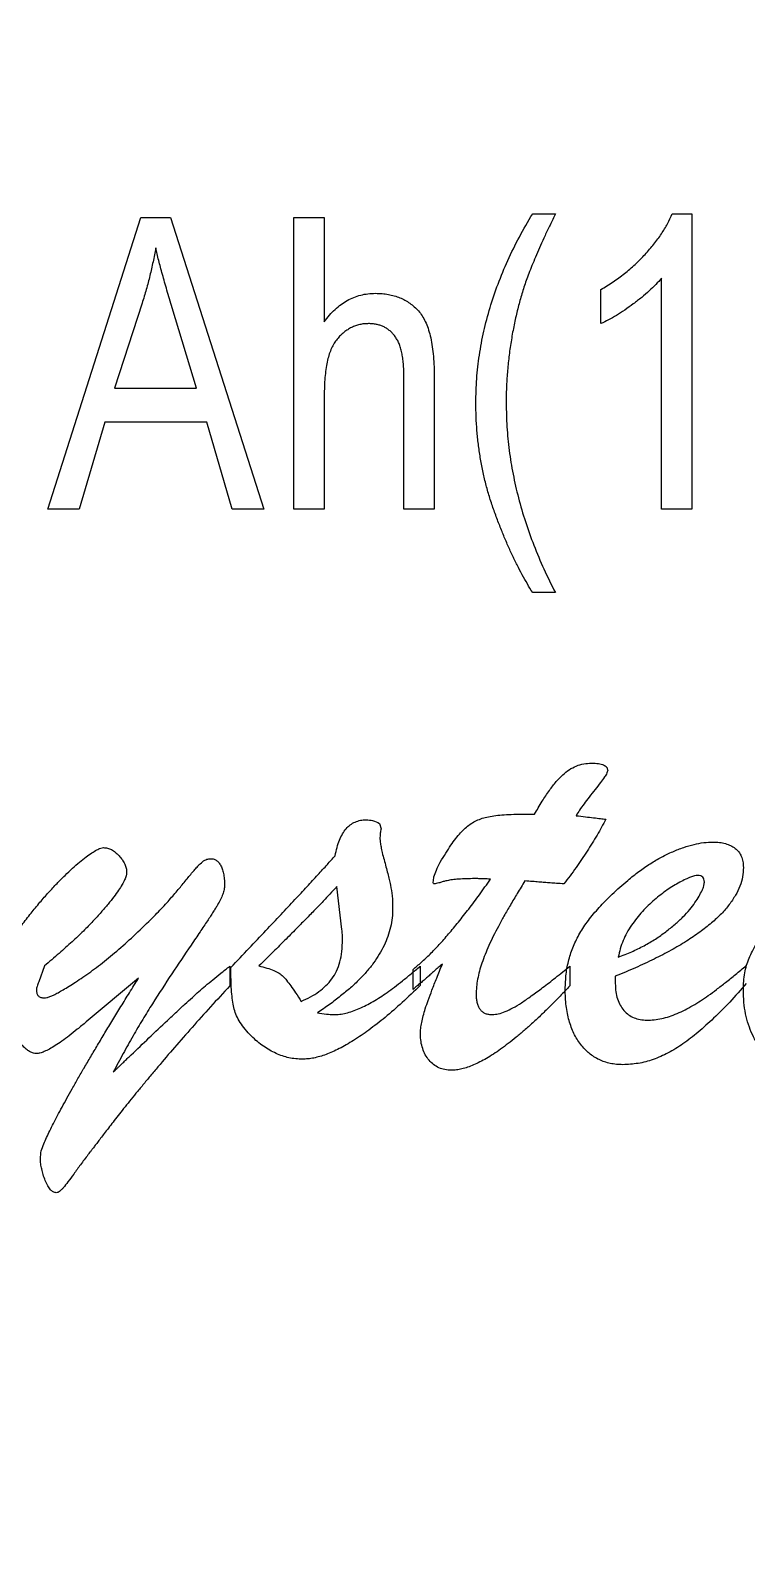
# Model space of a CAD drawing. Header units: millimetres. Extents: x -34 to 34, y -34 to 34.
# Drawn here: x 10.31 to 14.09, y -25.69 to -17.59 of the extents above; entities that cross this region are included whole.
import ezdxf

# ---------------------------------------------------------------- set-up
doc = ezdxf.new("R2010")
doc.units = ezdxf.units.MM

msp = doc.modelspace()

# ---------------------------------------------------------------- linework, layer by layer
at = {"color": 7, "linetype": 'Continuous', "lineweight": 25}
for p, q in [((12.9639, -18.5533), (13.084, -18.5533)), ((13.7006, -18.5533), (13.8044, -18.5533)), ((13.8044, -18.5533), (13.8044, -20.1143)), ((10.4023, -20.1143), (10.8945, -18.5733)), ((10.8945, -18.5733), (11.0505, -18.5733)), ((11.0505, -18.5733), (11.543, -20.1143)), ((11.7031, -20.1143), (11.7031, -18.5733)), ((11.7031, -18.5733), (11.8632, -18.5733)), ((11.8632, -18.5733), (11.8632, -19.1243)), ((13.3241, -19.1337), (13.3241, -18.9536)), ((13.6443, -20.1143), (13.6443, -18.8936)), ((10.901, -19.0255), (10.7559, -19.4739)), ((11.189, -19.4739), (11.0602, -19.0505)), ((12.2835, -20.1143), (12.2835, -19.4054)), ((12.4436, -19.4073), (12.4436, -20.1143)), ((10.7559, -19.4739), (11.189, -19.4739)), ((11.8632, -19.5024), (11.8632, -20.1143)), ((10.7034, -19.654), (10.5689, -20.1143)), ((11.2419, -19.654), (10.7034, -19.654)), ((11.3766, -20.1143), (11.2419, -19.654)), ((10.5689, -20.1143), (10.4023, -20.1143)), ((11.543, -20.1143), (11.3766, -20.1143)), ((11.8632, -20.1143), (11.7031, -20.1143)), ((12.4436, -20.1143), (12.2835, -20.1143)), ((13.8044, -20.1143), (13.6443, -20.1143)), ((13.084, -20.5546), (12.9639, -20.5546)), ((12.1545, -21.7732), (12.1632, -21.8026)), ((12.9075, -21.7249), (12.9741, -21.7249)), ((11.9565, -22.3346), (11.9289, -22.1072)), ((10.3848, -22.5266), (10.3549, -22.6111)), ((11.3643, -22.5275), (11.3643, -22.6318)), ((11.3703, -22.5712), (11.3703, -22.5344)), ((12.3699, -22.5275), (12.3699, -22.63)), ((13.1602, -22.5275), (13.1602, -22.6323)), ((10.8819, -22.5914), (10.6058, -22.822)), ((12.3327, -22.6502), (12.3327, -22.5445)), ((13.4004, -22.5808), (13.4004, -22.6194))]:
    msp.add_line(p, q, dxfattribs=at)
at = {"color": 7, "linetype": 'Continuous'}
msp.add_circle((0, 0), 34, dxfattribs=at)
at = {"color": 7, "linetype": 'Continuous', "lineweight": 25}
for points, knots in [([(12.6637, -19.5518), (12.6646, -19.5096), (12.6664, -19.4253), (12.6811, -19.2992), (12.7045, -19.1734), (12.7376, -19.0481), (12.7799, -18.9231), (12.8318, -18.7987), (12.8926, -18.6745), (12.9399, -18.5941), (12.9639, -18.5533)], [0, 0, 0, 0, 0.119731, 0.23953, 0.360349, 0.482826, 0.607574, 0.7349, 0.865627, 1, 1, 1, 1]), ([(13.084, -18.5533), (13.0745, -18.5731), (13.056, -18.6115), (13.0296, -18.6675), (13.006, -18.7202), (12.9844, -18.7694), (12.9649, -18.815), (12.9479, -18.8573), (12.9333, -18.8962), (12.9163, -18.9438), (12.8985, -19.0027), (12.8797, -19.0751), (12.8631, -19.1508), (12.8492, -19.2294), (12.8379, -19.3098), (12.8299, -19.3909), (12.8246, -19.4724), (12.8241, -19.5268), (12.8238, -19.554)], [0, 0, 0, 0, 0.063064, 0.122254, 0.177725, 0.229061, 0.276544, 0.32007, 0.360046, 0.39593, 0.465147, 0.536592, 0.610752, 0.687676, 0.765657, 0.843877, 0.921855, 1, 1, 1, 1]), ([(13.3241, -18.9536), (13.3457, -18.9406), (13.3887, -18.9147), (13.449, -18.8699), (13.5059, -18.8215), (13.5578, -18.769), (13.6043, -18.7149), (13.6441, -18.661), (13.6768, -18.6077), (13.6929, -18.571), (13.7006, -18.5533)], [0, 0, 0, 0, 0.135284, 0.26941, 0.402801, 0.536191, 0.665211, 0.785343, 0.896318, 1, 1, 1, 1]), ([(10.9726, -18.7338), (10.9681, -18.7583), (10.9591, -18.8073), (10.9422, -18.8804), (10.9235, -18.9533), (10.9085, -19.0014), (10.901, -19.0255)], [0, 0, 0, 0, 0.248875, 0.49742, 0.747941, 1, 1, 1, 1]), ([(11.0602, -19.0505), (11.0554, -19.0347), (11.046, -19.0038), (11.0326, -18.9585), (11.0198, -18.9156), (11.0089, -18.8747), (10.9981, -18.8363), (10.9887, -18.8001), (10.9803, -18.7662), (10.9751, -18.7443), (10.9726, -18.7338)], [0, 0, 0, 0, 0.151074, 0.29495, 0.430719, 0.55996, 0.681357, 0.794418, 0.901243, 1, 1, 1, 1]), ([(13.6443, -18.8936), (13.6345, -18.9049), (13.6141, -18.9283), (13.5788, -18.9617), (13.5393, -18.9961), (13.4957, -19.0295), (13.4512, -19.0614), (13.4073, -19.0896), (13.3656, -19.114), (13.3376, -19.1273), (13.3241, -19.1337)], [0, 0, 0, 0, 0.111569, 0.231228, 0.361627, 0.501035, 0.640157, 0.769329, 0.889276, 1, 1, 1, 1]), ([(11.8632, -19.1243), (11.8722, -19.1124), (11.8898, -19.0891), (11.9193, -19.0582), (11.9509, -19.0324), (11.9839, -19.0108), (12.0189, -18.9942), (12.0555, -18.9821), (12.094, -18.9752), (12.1203, -18.9741), (12.1337, -18.9736)], [0, 0, 0, 0, 0.139469, 0.271137, 0.396529, 0.517824, 0.63709, 0.755446, 0.875647, 1, 1, 1, 1]), ([(12.1337, -18.9736), (12.1454, -18.9739), (12.1681, -18.9745), (12.2013, -18.979), (12.2326, -18.9861), (12.2622, -18.996), (12.2897, -19.0094), (12.3153, -19.0256), (12.3391, -19.0447), (12.3612, -19.0666), (12.3809, -19.0927), (12.3978, -19.1235), (12.4121, -19.1591), (12.4239, -19.1995), (12.4328, -19.2447), (12.4388, -19.2947), (12.443, -19.3494), (12.4434, -19.3875), (12.4436, -19.4073)], [0, 0, 0, 0, 0.057444, 0.1117202, 0.1642962, 0.2151745, 0.2646744, 0.3144257, 0.3636384, 0.4143616, 0.4670349, 0.5239186, 0.5864313, 0.6553367, 0.7306011, 0.8127119, 0.9026258, 1, 1, 1, 1]), ([(12.0971, -19.1337), (12.0892, -19.134), (12.0734, -19.1345), (12.0502, -19.1381), (12.0282, -19.145), (12.0067, -19.1536), (11.9864, -19.1654), (11.9667, -19.1792), (11.9484, -19.196), (11.9307, -19.215), (11.9144, -19.2375), (11.9009, -19.2641), (11.8888, -19.2942), (11.8798, -19.3283), (11.8722, -19.3662), (11.8672, -19.4082), (11.8635, -19.454), (11.8633, -19.4858), (11.8632, -19.5024)], [0, 0, 0, 0, 0.04841, 0.096097, 0.142584, 0.189362, 0.236938, 0.285298, 0.335747, 0.38842, 0.444027, 0.504346, 0.570021, 0.641321, 0.719788, 0.805709, 0.898842, 1, 1, 1, 1]), ([(12.2835, -19.4054), (12.2834, -19.3938), (12.2833, -19.3712), (12.2806, -19.3387), (12.2772, -19.3086), (12.2713, -19.2812), (12.2647, -19.2563), (12.2564, -19.2338), (12.2458, -19.2143), (12.2344, -19.1969), (12.2213, -19.1819), (12.2069, -19.1692), (12.1915, -19.1582), (12.175, -19.1488), (12.1572, -19.142), (12.1381, -19.1375), (12.1181, -19.1341), (12.1042, -19.1338), (12.0971, -19.1337)], [0, 0, 0, 0, 0.0935899, 0.1807377, 0.261569, 0.3357961, 0.4051167, 0.468581, 0.527262, 0.5826444, 0.6347538, 0.6862366, 0.7365468, 0.7862918, 0.8373389, 0.8890111, 0.9431314, 1, 1, 1, 1]), ([(12.9639, -20.5546), (12.9544, -20.5394), (12.935, -20.5084), (12.9081, -20.4593), (12.881, -20.4081), (12.855, -20.3541), (12.8291, -20.2977), (12.8047, -20.2385), (12.7801, -20.1769), (12.7564, -20.1129), (12.7344, -20.047), (12.7159, -19.9795), (12.6993, -19.9112), (12.6868, -19.8414), (12.6762, -19.7708), (12.6692, -19.6988), (12.6647, -19.6256), (12.664, -19.5765), (12.6637, -19.5518)], [0, 0, 0, 0, 0.050831, 0.103507, 0.158118, 0.214833, 0.273165, 0.333575, 0.39606, 0.460813, 0.526654, 0.592481, 0.658861, 0.725438, 0.792793, 0.86096, 0.930092, 1, 1, 1, 1]), ([(12.8238, -19.554), (12.8246, -19.5957), (12.8262, -19.6792), (12.8389, -19.8044), (12.8592, -19.9297), (12.8878, -20.055), (12.9244, -20.1803), (12.9695, -20.3056), (13.022, -20.4311), (13.0632, -20.5132), (13.084, -20.5546)], [0, 0, 0, 0, 0.119885, 0.239977, 0.36137, 0.484254, 0.609096, 0.736345, 0.866698, 1, 1, 1, 1]), ([(12.9741, -21.7249), (12.9871, -21.7021), (13.0115, -21.6591), (13.0503, -21.602), (13.0856, -21.5543), (13.1208, -21.5174), (13.156, -21.489), (13.1935, -21.4692), (13.2335, -21.4572), (13.2611, -21.4559), (13.275, -21.4552)], [0, 0, 0, 0, 0.1856795, 0.3485651, 0.4874439, 0.6044778, 0.7076863, 0.8054107, 0.9022755, 1, 1, 1, 1]), ([(13.275, -21.4552), (13.2875, -21.4555), (13.3092, -21.456), (13.3366, -21.4624), (13.3564, -21.475), (13.3588, -21.4877), (13.36, -21.4938)], [0, 0, 0, 0, 0.3638878, 0.6336685, 0.8255881, 1, 1, 1, 1]), ([(13.36, -21.4938), (13.3588, -21.4983), (13.3555, -21.5108), (13.3413, -21.5316), (13.3204, -21.5608), (13.2927, -21.5958), (13.2631, -21.6328), (13.2358, -21.669), (13.2123, -21.7015), (13.199, -21.7229), (13.1928, -21.7327)], [0, 0, 0, 0, 0.047682, 0.131441, 0.255208, 0.416348, 0.588512, 0.742091, 0.880645, 1, 1, 1, 1]), ([(11.9206, -21.9445), (11.9237, -21.9296), (11.9295, -21.9014), (11.9422, -21.8623), (11.9585, -21.8293), (11.977, -21.8016), (11.9996, -21.7802), (12.0255, -21.7654), (12.0541, -21.7555), (12.0743, -21.7547), (12.0846, -21.7543)], [0, 0, 0, 0, 0.1658, 0.313396, 0.445348, 0.565113, 0.674789, 0.780859, 0.887868, 1, 1, 1, 1]), ([(12.0846, -21.7543), (12.0961, -21.7552), (12.1206, -21.7571), (12.1427, -21.7676), (12.1545, -21.7732)], [0, 0, 0, 0, 0.470802, 1, 1, 1, 1]), ([(12.1632, -21.8026), (12.1614, -21.81), (12.1573, -21.8274), (12.1573, -21.8452), (12.1572, -21.8554)], [0, 0, 0, 0, 0.4308304, 1, 1, 1, 1]), ([(12.5055, -21.9307), (12.5142, -21.9167), (12.5307, -21.8902), (12.5565, -21.854), (12.5816, -21.8237), (12.6064, -21.7984), (12.6324, -21.7781), (12.66, -21.7615), (12.6899, -21.7484), (12.7229, -21.7392), (12.7603, -21.733), (12.8034, -21.7279), (12.8532, -21.7254), (12.8886, -21.7251), (12.9075, -21.7249)], [0, 0, 0, 0, 0.102452, 0.193614, 0.275179, 0.34634, 0.412621, 0.479052, 0.545374, 0.614492, 0.690663, 0.780515, 0.883208, 1, 1, 1, 1]), ([(13.3508, -21.7516), (13.3355, -21.7798), (13.3044, -21.8372), (13.2506, -21.9216), (13.1929, -22.0081), (13.1505, -22.0646), (13.1289, -22.0934)], [0, 0, 0, 0, 0.235937, 0.480293, 0.735792, 1, 1, 1, 1]), ([(13.1928, -21.7327), (13.2093, -21.7347), (13.2404, -21.7385), (13.2837, -21.7436), (13.3199, -21.7474), (13.3415, -21.7503), (13.3508, -21.7516)], [0, 0, 0, 0, 0.3139914, 0.5900402, 0.8224162, 1, 1, 1, 1]), ([(12.1572, -21.8554), (12.1576, -21.8614), (12.1584, -21.8754), (12.1633, -21.8996), (12.1692, -21.9302), (12.1791, -21.9652), (12.1887, -22.0019), (12.1979, -22.037), (12.2058, -22.0689), (12.2146, -22.1083), (12.2234, -22.1587), (12.224, -22.1999), (12.2243, -22.2215)], [0, 0, 0, 0, 0.048126, 0.113055, 0.19727, 0.299033, 0.404679, 0.50256, 0.589993, 0.669397, 0.826363, 1, 1, 1, 1]), ([(13.4657, -22.0745), (13.4853, -22.0585), (13.5237, -22.0271), (13.5838, -21.9863), (13.6434, -21.9511), (13.7027, -21.9227), (13.7599, -21.9001), (13.8147, -21.8844), (13.8662, -21.874), (13.8998, -21.8726), (13.9159, -21.8719)], [0, 0, 0, 0, 0.151566, 0.295538, 0.433147, 0.56394, 0.687483, 0.799702, 0.903835, 1, 1, 1, 1]), ([(13.9159, -21.8719), (13.9276, -21.8724), (13.9498, -21.8733), (13.9816, -21.8791), (14.0095, -21.8896), (14.0334, -21.9046), (14.0534, -21.9233), (14.0669, -21.9476), (14.0753, -21.9755), (14.0762, -21.9956), (14.0767, -22.0061)], [0, 0, 0, 0, 0.147245, 0.281087, 0.405313, 0.52171, 0.635181, 0.746925, 0.868028, 1, 1, 1, 1]), ([(10.2653, -22.3102), (10.2815, -22.2893), (10.3127, -22.2487), (10.3601, -22.1913), (10.4059, -22.1389), (10.4501, -22.0915), (10.492, -22.049), (10.5318, -22.0116), (10.5687, -21.9789), (10.603, -21.9519), (10.6334, -21.9304), (10.6589, -21.9146), (10.6796, -21.9043), (10.6924, -21.9022), (10.6977, -21.9013)], [0, 0, 0, 0, 0.131601, 0.255217, 0.370954, 0.478416, 0.578257, 0.668422, 0.75063, 0.82346, 0.885922, 0.935923, 0.973507, 1, 1, 1, 1]), ([(10.6977, -21.9013), (10.7046, -21.9019), (10.7189, -21.9032), (10.7402, -21.9114), (10.7604, -21.9258), (10.7794, -21.9443), (10.7967, -21.965), (10.809, -21.9873), (10.8179, -22.0099), (10.8186, -22.0254), (10.8189, -22.0332)], [0, 0, 0, 0, 0.107362, 0.221122, 0.347062, 0.487568, 0.630502, 0.760743, 0.881166, 1, 1, 1, 1]), ([(10.9361, -22.2914), (10.9478, -22.2798), (10.9704, -22.2575), (11.0018, -22.2242), (11.0311, -22.1938), (11.0639, -22.1555), (11.1019, -22.1117), (11.1364, -22.0689), (11.1617, -22.0377), (11.1788, -22.0179), (11.1938, -22.0009), (11.2106, -21.9835), (11.2291, -21.9668), (11.2466, -21.9621), (11.254, -21.9601)], [0, 0, 0, 0, 0.106756, 0.205809, 0.297157, 0.380224, 0.533099, 0.672871, 0.737096, 0.793441, 0.842685, 0.88413, 0.950686, 1, 1, 1, 1]), ([(11.254, -21.9601), (11.2602, -21.9599), (11.2719, -21.9596), (11.2893, -21.9647), (11.3032, -21.9768), (11.3154, -21.9928), (11.3248, -22.0137), (11.3316, -22.0389), (11.3356, -22.0686), (11.336, -22.0898), (11.3363, -22.1012)], [0, 0, 0, 0, 0.099456, 0.190648, 0.286142, 0.392531, 0.515963, 0.655269, 0.815913, 1, 1, 1, 1]), ([(11.3703, -22.5344), (11.4023, -22.5006), (11.4636, -22.4356), (11.552, -22.3423), (11.6326, -22.2568), (11.7051, -22.1789), (11.7704, -22.1095), (11.8272, -22.0473), (11.8768, -21.9934), (11.9069, -21.9599), (11.9206, -21.9445)], [0, 0, 0, 0, 0.173206, 0.332313, 0.477737, 0.610282, 0.727924, 0.832304, 0.923391, 1, 1, 1, 1]), ([(12.4384, -22.0837), (12.4394, -22.0741), (12.4417, -22.052), (12.4562, -22.017), (12.4768, -21.9752), (12.4953, -21.9465), (12.5055, -21.9307)], [0, 0, 0, 0, 0.170559, 0.393615, 0.667553, 1, 1, 1, 1]), ([(10.8189, -22.0332), (10.8182, -22.0387), (10.8166, -22.0518), (10.8078, -22.073), (10.7944, -22.0987), (10.7751, -22.1285), (10.7509, -22.1631), (10.7196, -22.2015), (10.683, -22.2448), (10.6394, -22.2922), (10.5888, -22.3447), (10.5286, -22.4008), (10.4602, -22.4626), (10.4108, -22.5045), (10.3848, -22.5266)], [0, 0, 0, 0, 0.025216, 0.059099, 0.102671, 0.155768, 0.21922, 0.293457, 0.37874, 0.475085, 0.584042, 0.707693, 0.846147, 1, 1, 1, 1]), ([(14.0767, -22.0061), (14.0758, -22.0226), (14.0739, -22.0561), (14.0594, -22.1059), (14.0351, -22.1551), (14.0022, -22.2044), (13.9599, -22.2535), (13.9073, -22.3015), (13.8454, -22.3497), (13.774, -22.3979), (13.6934, -22.4453), (13.6037, -22.4916), (13.5055, -22.5376), (13.4362, -22.5661), (13.4004, -22.5808)], [0, 0, 0, 0, 0.0529866, 0.1077777, 0.165776, 0.2290907, 0.2979718, 0.3740269, 0.4579633, 0.5502711, 0.6510664, 0.7589055, 0.8753705, 1, 1, 1, 1]), ([(11.3363, -22.1012), (11.3357, -22.1086), (11.3347, -22.1244), (11.3271, -22.1492), (11.3148, -22.1761), (11.3015, -22.2005), (11.2885, -22.2225), (11.2758, -22.242), (11.2611, -22.2641), (11.2454, -22.2898), (11.226, -22.317), (11.2063, -22.348), (11.1834, -22.3811), (11.1332, -22.4546), (11.0562, -22.5695), (10.9711, -22.7002), (10.9033, -22.8098), (10.8519, -22.8976), (10.7999, -22.9904), (10.766, -23.0544), (10.7487, -23.0871)], [0, 0, 0, 0, 0.01925, 0.041221, 0.066939, 0.096386, 0.113556, 0.133473, 0.156817, 0.182821, 0.211807, 0.24378, 0.27852, 0.31669, 0.475665, 0.638638, 0.722991, 0.81131, 0.903635, 1, 1, 1, 1]), ([(11.9289, -22.1072), (11.9198, -22.1173), (11.8994, -22.1399), (11.8648, -22.1764), (11.8241, -22.2199), (11.7756, -22.2687), (11.721, -22.3245), (11.6595, -22.3864), (11.5909, -22.4544), (11.5428, -22.5018), (11.5177, -22.5266)], [0, 0, 0, 0, 0.069757, 0.155516, 0.256753, 0.373994, 0.506719, 0.655477, 0.819719, 1, 1, 1, 1]), ([(12.3327, -22.5445), (12.3472, -22.5322), (12.3778, -22.5063), (12.4238, -22.4631), (12.4714, -22.4129), (12.5208, -22.356), (12.5735, -22.2938), (12.6272, -22.2241), (12.6841, -22.1488), (12.7217, -22.0956), (12.7412, -22.0681)], [0, 0, 0, 0, 0.090584, 0.190776, 0.300757, 0.420251, 0.5498, 0.6897, 0.839354, 1, 1, 1, 1]), ([(12.5055, -22.0777), (12.499, -22.0791), (12.4864, -22.0818), (12.4696, -22.0879), (12.4558, -22.0908), (12.4463, -22.094), (12.4389, -22.0908), (12.4386, -22.0863), (12.4384, -22.0837)], [0, 0, 0, 0, 0.264998, 0.515451, 0.711959, 0.836091, 0.904714, 1, 1, 1, 1]), ([(12.6465, -22.0653), (12.6318, -22.0655), (12.6042, -22.0659), (12.5659, -22.0682), (12.5334, -22.0713), (12.5142, -22.0757), (12.5055, -22.0777)], [0, 0, 0, 0, 0.310873, 0.58331, 0.811414, 1, 1, 1, 1]), ([(12.7412, -22.0681), (12.7335, -22.0675), (12.7185, -22.0665), (12.696, -22.0665), (12.6721, -22.065), (12.6556, -22.0652), (12.6465, -22.0653)], [0, 0, 0, 0, 0.2429885, 0.4758892, 0.7137883, 1, 1, 1, 1]), ([(12.9226, -22.0777), (12.9093, -22.0995), (12.8834, -22.1415), (12.8465, -22.2032), (12.813, -22.2613), (12.783, -22.3162), (12.756, -22.3679), (12.7325, -22.4174), (12.7129, -22.4649), (12.6956, -22.5099), (12.6818, -22.5534), (12.673, -22.5957), (12.6663, -22.6368), (12.6657, -22.6639), (12.6654, -22.6773)], [0, 0, 0, 0, 0.1159563, 0.2246236, 0.3266213, 0.421036, 0.508858, 0.5920213, 0.6697391, 0.7426779, 0.811174, 0.8767298, 0.939358, 1, 1, 1, 1]), ([(13.1289, -22.0934), (13.1157, -22.0922), (13.0916, -22.0902), (13.0575, -22.0881), (13.0266, -22.0855), (12.9955, -22.0833), (12.9608, -22.0802), (12.9361, -22.0786), (12.9226, -22.0777)], [0, 0, 0, 0, 0.191619, 0.3519, 0.494463, 0.641454, 0.804118, 1, 1, 1, 1]), ([(13.1358, -22.6488), (13.1368, -22.6223), (13.1389, -22.57), (13.1532, -22.4935), (13.178, -22.4212), (13.2122, -22.3515), (13.2587, -22.2837), (13.3162, -22.2146), (13.3859, -22.1439), (13.4382, -22.0984), (13.4657, -22.0745)], [0, 0, 0, 0, 0.115998, 0.228341, 0.33859, 0.449017, 0.566682, 0.696912, 0.841235, 1, 1, 1, 1]), ([(13.8364, -22.0483), (13.8307, -22.0489), (13.8177, -22.0503), (13.7961, -22.0575), (13.7702, -22.0692), (13.7282, -22.0905), (13.672, -22.1251), (13.6055, -22.1769), (13.541, -22.2384), (13.4936, -22.2982), (13.4608, -22.3505), (13.4412, -22.392), (13.4255, -22.4352), (13.4192, -22.4651), (13.4161, -22.4802)], [0, 0, 0, 0, 0.027181, 0.062186, 0.107498, 0.162196, 0.286055, 0.420461, 0.562049, 0.708718, 0.782261, 0.854876, 0.926717, 1, 1, 1, 1]), ([(13.4161, -22.4802), (13.4398, -22.4709), (13.486, -22.4527), (13.5517, -22.4208), (13.612, -22.3856), (13.6664, -22.3469), (13.7148, -22.3075), (13.7572, -22.2686), (13.7928, -22.2309), (13.8207, -22.1937), (13.8419, -22.1595), (13.8579, -22.1303), (13.8682, -22.1057), (13.8701, -22.0904), (13.8709, -22.0837)], [0, 0, 0, 0, 0.122395, 0.238528, 0.350305, 0.457453, 0.558896, 0.649994, 0.733276, 0.807866, 0.872974, 0.926283, 0.967953, 1, 1, 1, 1]), ([(13.8709, -22.0837), (13.8705, -22.0784), (13.8699, -22.0689), (13.8631, -22.0563), (13.8509, -22.0493), (13.8416, -22.0487), (13.8364, -22.0483)], [0, 0, 0, 0, 0.280644, 0.507546, 0.727433, 1, 1, 1, 1]), ([(12.2243, -22.2215), (12.2238, -22.2384), (12.2229, -22.2721), (12.2136, -22.322), (12.1994, -22.371), (12.1796, -22.419), (12.1538, -22.4654), (12.124, -22.5113), (12.0883, -22.5557), (12.0476, -22.5996), (12.0011, -22.6431), (11.9484, -22.6865), (11.8903, -22.7314), (11.8482, -22.7596), (11.8265, -22.7742)], [0, 0, 0, 0, 0.071249, 0.142172, 0.213601, 0.286386, 0.360767, 0.437363, 0.517462, 0.601215, 0.689979, 0.785955, 0.889311, 1, 1, 1, 1]), ([(10.3843, -22.6952), (10.3885, -22.6947), (10.3984, -22.6935), (10.4147, -22.688), (10.4349, -22.6796), (10.4581, -22.667), (10.4856, -22.6519), (10.5163, -22.6327), (10.5512, -22.611), (10.6032, -22.5755), (10.673, -22.5258), (10.7583, -22.4564), (10.8469, -22.3779), (10.9057, -22.3209), (10.9361, -22.2914)], [0, 0, 0, 0, 0.018193, 0.043283, 0.074354, 0.113407, 0.158466, 0.210821, 0.270735, 0.337471, 0.484534, 0.6438, 0.81567, 1, 1, 1, 1]), ([(11.9597, -22.3879), (11.9598, -22.383), (11.96, -22.3736), (11.9587, -22.3601), (11.958, -22.3473), (11.957, -22.3388), (11.9565, -22.3346)], [0, 0, 0, 0, 0.275143, 0.525084, 0.757872, 1, 1, 1, 1]), ([(14.0767, -22.6539), (14.077, -22.6382), (14.0775, -22.6077), (14.0838, -22.564), (14.0927, -22.5232), (14.1067, -22.4848), (14.1252, -22.4464), (14.1462, -22.4042), (14.172, -22.3581), (14.1912, -22.3261), (14.2012, -22.3093)], [0, 0, 0, 0, 0.126045, 0.245666, 0.355895, 0.46213, 0.573726, 0.699632, 0.842232, 1, 1, 1, 1]), ([(11.741, -22.7136), (11.7577, -22.706), (11.7902, -22.6913), (11.8343, -22.6635), (11.8724, -22.6317), (11.9044, -22.5953), (11.93, -22.5531), (11.9471, -22.5038), (11.9578, -22.448), (11.959, -22.4086), (11.9597, -22.3879)], [0, 0, 0, 0, 0.130728, 0.25327, 0.370148, 0.483004, 0.597471, 0.719254, 0.852509, 1, 1, 1, 1]), ([(10.7487, -23.0871), (10.7494, -23.0863), (10.7519, -23.0838), (10.7574, -23.0791), (10.765, -23.071), (10.7757, -23.061), (10.7893, -23.0487), (10.8045, -23.0327), (10.8235, -23.0152), (10.8677, -22.9726), (10.9385, -22.9051), (11.0184, -22.8294), (11.0822, -22.7702), (11.1253, -22.7292), (11.1648, -22.6938), (11.2008, -22.6614), (11.2367, -22.6301), (11.2759, -22.5983), (11.3184, -22.5631), (11.3486, -22.5397), (11.3643, -22.5275)], [0, 0, 0, 0, 0.003903, 0.012888, 0.026157, 0.043724, 0.065593, 0.092132, 0.123364, 0.158497, 0.313477, 0.475899, 0.555173, 0.627022, 0.690323, 0.74661, 0.801388, 0.862163, 0.928453, 1, 1, 1, 1]), ([(11.5177, -22.5266), (11.532, -22.53), (11.5587, -22.5363), (11.5944, -22.5491), (11.6235, -22.5629), (11.646, -22.5811), (11.6658, -22.6043), (11.6879, -22.6336), (11.7134, -22.6708), (11.7313, -22.6985), (11.741, -22.7136)], [0, 0, 0, 0, 0.145236, 0.270552, 0.37402, 0.461162, 0.554339, 0.674104, 0.823009, 1, 1, 1, 1]), ([(11.9128, -22.7834), (11.9234, -22.7831), (11.9452, -22.7824), (11.9785, -22.776), (12.0129, -22.7658), (12.0613, -22.7467), (12.1229, -22.7146), (12.1842, -22.675), (12.2349, -22.6367), (12.2776, -22.6046), (12.3227, -22.5673), (12.3537, -22.5412), (12.3699, -22.5275)], [0, 0, 0, 0, 0.059536, 0.122559, 0.189885, 0.261069, 0.414778, 0.579881, 0.671017, 0.771804, 0.880776, 1, 1, 1, 1]), ([(12.4871, -22.5165), (12.4797, -22.5226), (12.4652, -22.5345), (12.4449, -22.5527), (12.426, -22.57), (12.4078, -22.5857), (12.3898, -22.6014), (12.3713, -22.6173), (12.3517, -22.6332), (12.3391, -22.6445), (12.3327, -22.6502)], [0, 0, 0, 0, 0.140555, 0.275995, 0.400229, 0.516619, 0.629835, 0.751101, 0.874087, 1, 1, 1, 1]), ([(12.3713, -22.8863), (12.3716, -22.8765), (12.372, -22.8557), (12.3776, -22.8235), (12.3855, -22.7885), (12.3971, -22.7497), (12.4127, -22.7046), (12.4333, -22.6509), (12.4579, -22.5868), (12.4769, -22.5411), (12.4871, -22.5165)], [0, 0, 0, 0, 0.075564, 0.160299, 0.250997, 0.351764, 0.471488, 0.618912, 0.794783, 1, 1, 1, 1]), ([(12.7508, -22.7834), (12.7614, -22.7824), (12.7847, -22.7802), (12.8214, -22.7678), (12.8618, -22.7473), (12.908, -22.7197), (12.9598, -22.6831), (13.0196, -22.6389), (13.0876, -22.5866), (13.135, -22.548), (13.1602, -22.5275)], [0, 0, 0, 0, 0.065442, 0.143371, 0.235485, 0.343873, 0.473006, 0.624991, 0.800686, 1, 1, 1, 1]), ([(13.5663, -22.8128), (13.5793, -22.8123), (13.6059, -22.8113), (13.6459, -22.8047), (13.6866, -22.7936), (13.742, -22.772), (13.8115, -22.7361), (13.8802, -22.692), (13.9367, -22.6493), (13.9847, -22.6123), (14.0374, -22.5704), (14.0734, -22.5402), (14.0923, -22.5243)], [0, 0, 0, 0, 0.063968, 0.130169, 0.198695, 0.270271, 0.421798, 0.581636, 0.669685, 0.769312, 0.878897, 1, 1, 1, 1]), ([(10.3425, -22.9892), (10.3371, -22.9887), (10.3258, -22.9877), (10.3091, -22.9807), (10.2924, -22.9699), (10.2756, -22.9547), (10.2588, -22.9352), (10.2414, -22.9118), (10.2239, -22.884), (10.2016, -22.8422), (10.1765, -22.7893), (10.1543, -22.7271), (10.1398, -22.6692), (10.1377, -22.6317), (10.1367, -22.6139)], [0, 0, 0, 0, 0.036005, 0.07534, 0.118845, 0.167896, 0.224897, 0.289666, 0.361991, 0.443103, 0.604844, 0.750755, 0.881431, 1, 1, 1, 1]), ([(10.3549, -22.6111), (10.3514, -22.6187), (10.345, -22.6323), (10.3433, -22.6472), (10.3425, -22.6539)], [0, 0, 0, 0, 0.552791, 1, 1, 1, 1]), ([(10.3811, -23.4661), (10.3861, -23.4551), (10.3967, -23.432), (10.4136, -23.3961), (10.4331, -23.3574), (10.4544, -23.3158), (10.4789, -23.2716), (10.504, -23.2239), (10.5324, -23.1737), (10.5627, -23.1206), (10.5948, -23.0642), (10.6296, -23.0054), (10.6668, -22.9436), (10.7048, -22.8783), (10.7467, -22.8109), (10.7896, -22.7402), (10.8346, -22.6665), (10.8659, -22.6168), (10.8819, -22.5914)], [0, 0, 0, 0, 0.036079, 0.075405, 0.118185, 0.164841, 0.214574, 0.268381, 0.325279, 0.386075, 0.450147, 0.51835, 0.589441, 0.664596, 0.743112, 0.825299, 0.910768, 1, 1, 1, 1]), ([(11.4787, -22.8978), (11.4673, -22.8858), (11.4458, -22.8629), (11.4197, -22.8265), (11.3995, -22.7913), (11.3867, -22.7552), (11.379, -22.7166), (11.3745, -22.6734), (11.3704, -22.6244), (11.3703, -22.5896), (11.3703, -22.5712)], [0, 0, 0, 0, 0.138819, 0.264466, 0.376463, 0.479275, 0.586024, 0.706811, 0.845204, 1, 1, 1, 1]), ([(10.3425, -22.6539), (10.3429, -22.66), (10.3437, -22.6711), (10.3521, -22.6856), (10.3668, -22.6941), (10.3781, -22.6948), (10.3843, -22.6952)], [0, 0, 0, 0, 0.271345, 0.496601, 0.721857, 1, 1, 1, 1]), ([(11.3643, -22.6318), (11.33, -22.6688), (11.2629, -22.7412), (11.1658, -22.8497), (11.073, -22.9548), (10.9999, -23.0412), (10.9441, -23.1072), (10.9057, -23.1542), (10.8692, -23.1983), (10.8354, -23.2401), (10.8034, -23.279), (10.7747, -23.3159), (10.7479, -23.3499), (10.7236, -23.3815), (10.7018, -23.4102), (10.6823, -23.4357), (10.6654, -23.4582), (10.6507, -23.4775), (10.6384, -23.4936), (10.628, -23.5063), (10.621, -23.5165), (10.6167, -23.5219), (10.615, -23.524)], [0, 0, 0, 0, 0.129696, 0.254168, 0.374812, 0.490275, 0.545379, 0.597457, 0.646456, 0.692682, 0.73583, 0.775962, 0.813018, 0.847308, 0.878523, 0.905797, 0.929996, 0.950806, 0.968228, 0.982262, 0.992983, 1, 1, 1, 1]), ([(12.3699, -22.63), (12.3383, -22.6601), (12.2778, -22.7177), (12.1875, -22.7965), (12.1019, -22.8635), (12.033, -22.9112), (11.9799, -22.9425), (11.9431, -22.9631), (11.9074, -22.98), (11.8731, -22.994), (11.8402, -23.0051), (11.8084, -23.013), (11.7779, -23.0179), (11.758, -23.0184), (11.7484, -23.0186)], [0, 0, 0, 0, 0.175254, 0.335603, 0.48057, 0.611508, 0.671596, 0.727718, 0.780784, 0.829866, 0.876517, 0.920199, 0.961231, 1, 1, 1, 1]), ([(13.1602, -22.6323), (13.1431, -22.6503), (13.1097, -22.6854), (13.0597, -22.7356), (13.0118, -22.783), (12.9651, -22.8262), (12.9205, -22.8666), (12.8772, -22.9029), (12.8355, -22.9359), (12.7956, -22.9658), (12.7574, -22.9922), (12.7208, -23.0147), (12.6857, -23.0336), (12.6525, -23.0494), (12.621, -23.062), (12.5909, -23.0709), (12.5623, -23.0761), (12.5438, -23.077), (12.5349, -23.0774)], [0, 0, 0, 0, 0.0951058, 0.1860377, 0.271575, 0.353423, 0.4299344, 0.5020352, 0.5701727, 0.6339423, 0.6930656, 0.7481526, 0.7988592, 0.8456142, 0.8891222, 0.9288871, 0.9658618, 1, 1, 1, 1]), ([(12.6654, -22.6773), (12.6656, -22.6856), (12.666, -22.7012), (12.6703, -22.7229), (12.6762, -22.7419), (12.6864, -22.7569), (12.6983, -22.7694), (12.7136, -22.7778), (12.7314, -22.7823), (12.744, -22.783), (12.7508, -22.7834)], [0, 0, 0, 0, 0.159733, 0.301068, 0.426234, 0.539278, 0.647876, 0.756313, 0.869512, 1, 1, 1, 1]), ([(13.4404, -23.048), (13.4289, -23.0477), (13.4065, -23.047), (13.3739, -23.0417), (13.3432, -23.0336), (13.3141, -23.022), (13.2871, -23.0067), (13.2616, -22.9884), (13.2385, -22.9663), (13.2168, -22.9416), (13.1977, -22.9136), (13.181, -22.883), (13.1674, -22.8498), (13.1559, -22.8143), (13.1466, -22.7764), (13.1403, -22.736), (13.1367, -22.6931), (13.1361, -22.6638), (13.1358, -22.6488)], [0, 0, 0, 0, 0.061007, 0.118564, 0.174917, 0.229218, 0.284129, 0.33937, 0.39511, 0.45326, 0.513417, 0.574484, 0.637842, 0.703601, 0.77216, 0.844539, 0.92036, 1, 1, 1, 1]), ([(13.4004, -22.6194), (13.4009, -22.6339), (13.4017, -22.6614), (13.4106, -22.7001), (13.4248, -22.7339), (13.4448, -22.7624), (13.4696, -22.7853), (13.499, -22.801), (13.5315, -22.8112), (13.5544, -22.8123), (13.5663, -22.8128)], [0, 0, 0, 0, 0.150602, 0.286743, 0.412081, 0.53141, 0.647998, 0.761057, 0.876377, 1, 1, 1, 1]), ([(14.0923, -22.6194), (14.0634, -22.6523), (14.008, -22.7155), (13.9228, -22.8012), (13.8406, -22.875), (13.7612, -22.9376), (13.6821, -22.987), (13.6023, -23.0219), (13.5217, -23.044), (13.4673, -23.0467), (13.4404, -23.048)], [0, 0, 0, 0, 0.163478, 0.313381, 0.450569, 0.57561, 0.690272, 0.797492, 0.899636, 1, 1, 1, 1]), ([(14.2283, -22.9892), (14.219, -22.9878), (14.1988, -22.9846), (14.1715, -22.9631), (14.1464, -22.9305), (14.1225, -22.8874), (14.1025, -22.8357), (14.0873, -22.7788), (14.0787, -22.7175), (14.0774, -22.6755), (14.0767, -22.6539)], [0, 0, 0, 0, 0.070948, 0.154053, 0.256382, 0.385255, 0.528654, 0.678788, 0.834823, 1, 1, 1, 1]), ([(11.8265, -22.7742), (11.8428, -22.7769), (11.8714, -22.7816), (11.9004, -22.7829), (11.9128, -22.7834)], [0, 0, 0, 0, 0.5710678, 1, 1, 1, 1]), ([(10.6058, -22.822), (10.59, -22.8351), (10.5603, -22.8598), (10.5175, -22.8941), (10.4787, -22.9231), (10.4436, -22.9465), (10.413, -22.9655), (10.3859, -22.9781), (10.3631, -22.9871), (10.3489, -22.9886), (10.3425, -22.9892)], [0, 0, 0, 0, 0.194568, 0.367726, 0.521874, 0.655224, 0.768913, 0.864063, 0.939628, 1, 1, 1, 1]), ([(11.7484, -23.0186), (11.7362, -23.0183), (11.7122, -23.0176), (11.6765, -23.012), (11.6418, -23.0021), (11.6077, -22.9887), (11.5741, -22.9717), (11.5413, -22.9507), (11.5089, -22.9265), (11.4889, -22.9075), (11.4787, -22.8978)], [0, 0, 0, 0, 0.119829, 0.237883, 0.355868, 0.47627, 0.60025, 0.72759, 0.860598, 1, 1, 1, 1]), ([(12.5349, -23.0774), (12.5232, -23.0769), (12.5004, -23.0759), (12.4683, -23.0652), (12.4395, -23.0484), (12.4152, -23.0245), (12.3954, -22.9957), (12.3818, -22.9623), (12.3726, -22.9256), (12.3718, -22.8997), (12.3713, -22.8863)], [0, 0, 0, 0, 0.124305, 0.240708, 0.35607, 0.475865, 0.600095, 0.725631, 0.857967, 1, 1, 1, 1]), ([(10.3641, -23.5456), (10.3647, -23.5313), (10.3657, -23.5038), (10.3761, -23.4784), (10.3811, -23.4661)], [0, 0, 0, 0, 0.518907, 1, 1, 1, 1]), ([(10.4477, -23.7243), (10.4422, -23.7234), (10.4302, -23.7215), (10.4149, -23.7072), (10.401, -23.6866), (10.3887, -23.6595), (10.3781, -23.6296), (10.3706, -23.5999), (10.3648, -23.5722), (10.3643, -23.5542), (10.3641, -23.5456)], [0, 0, 0, 0, 0.079406, 0.170001, 0.288265, 0.436673, 0.59512, 0.742745, 0.876777, 1, 1, 1, 1]), ([(10.615, -23.524), (10.6017, -23.5414), (10.5762, -23.575), (10.5413, -23.623), (10.5119, -23.6645), (10.4899, -23.6927), (10.4742, -23.7091), (10.4649, -23.7177), (10.4559, -23.7226), (10.4502, -23.7238), (10.4477, -23.7243)], [0, 0, 0, 0, 0.248803, 0.479507, 0.675368, 0.827749, 0.885666, 0.933856, 0.971265, 1, 1, 1, 1])]:
    msp.add_open_spline(points, degree=3, knots=knots, dxfattribs=at)

doc.saveas('drawing.dxf')
